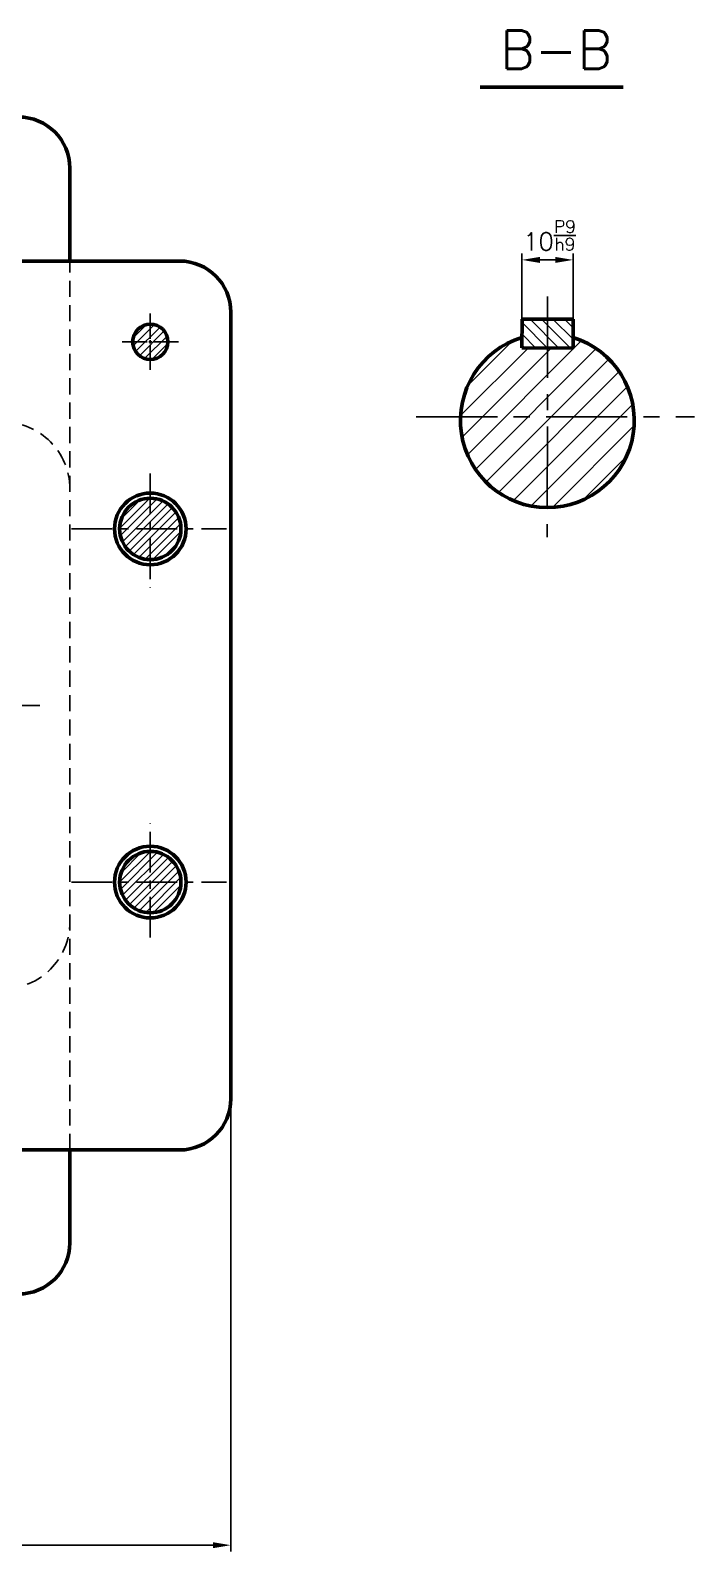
# Model space of a CAD drawing. Header units: millimetres. Extents: x -71 to 1456, y 37 to 827.
# Drawn here: x 435.1 to 565, y 36.8 to 334.1 of the extents above; entities that cross this region are included whole.
import ezdxf

# ---------------------------------------------------------------- set-up
doc = ezdxf.new("R2010")
doc.units = ezdxf.units.MM
doc.header["$LTSCALE"] = 0.5
doc.header["$PDMODE"] = 33
doc.header["$PDSIZE"] = 1
for name, pattern in [('CENTER', [50.8, 31.75, -6.35, 6.35, -6.35]), ('CENTER2', [1.125, 0.75, -0.125, 0.125, -0.125]), ('HIDDEN', [9.525, 6.35, -3.175])]:
    doc.linetypes.add(name, pattern=pattern)
doc.layers.add('BOL', color=7, linetype='Continuous', lineweight=50)
for name, color, linetype in [('CEN', 1, 'CENTER'), ('DIM', 124, 'Continuous'), ('HAT', 3, 'Continuous'), ('HID', 4, 'HIDDEN'), ('SYM', 11, 'Continuous')]:
    doc.layers.add(name, color=color, linetype=linetype)
doc.styles.add('DIM', font='simplex.shx')
doc.dimstyles.new('ISO', dxfattribs={"dimscale": 0, "dimtxt": 3.5, "dimasz": 3.5, "dimexe": 1.25, "dimexo": 0, "dimgap": 1, "dimtad": 1, "dimtoh": 1, "dimtxsty": 'DIM', "dimcen": 2.5, "dimadec": 0, "dimazin": 0, "dimtfac": 1, "dimtmove": 0, "dimatfit": 3, "dimfxl": 1, "dimarcsym": 0})
pattern_1 = [(45, (-280.3363, -145.6389), (-0.7857724, 0.7857724), [])]

# ---------------------------------------------------------------- blocks, each defined once
blk = doc.blocks.new('*U9')
at = {"layer": 'CEN', "color": 0, "linetype": 'CENTER2', "ltscale": 15, "transparency": 16777216}
for p, q in [((0, 0.6), (0, 5.5)), ((-5.5, 0), (-0.6, 0)), ((0.6, 0), (5.5, 0)), ((0, -5.5), (0, -0.6))]:
    blk.add_line(p, q, dxfattribs=at)
at = {"layer": 'CEN', "color": 0, "linetype": 'Continuous', "ltscale": 15, "transparency": 16777216}
for p, q in [((-0.3, 0), (0.3, 0)), ((0, -0.3), (0, 0.3))]:
    blk.add_line(p, q, dxfattribs=at)
blk = doc.blocks.new('*D15')
at = {"layer": 'Defpoints', "color": 0, "transparency": 16777216}
for p in [(541.24, 289.23), (531.24, 277.64), (541.24, 277.66)]:
    blk.add_point(p, dxfattribs=at)
at = {"layer": 'DIM', "color": 0, "lineweight": -2, "transparency": 16777216}
for p, q in [((531.24, 277.64), (531.24, 290.48)), ((534.74, 289.23), (537.74, 289.23)), ((541.24, 277.66), (541.24, 290.48))]:
    blk.add_line(p, q, dxfattribs=at)
at = {"layer": 'DIM', "color": 0, "transparency": 16777216}
for points in [[(534.74, 289.81), (534.74, 288.64), (531.24, 289.23)], [(537.74, 289.81), (537.74, 288.64), (541.24, 289.23)]]:
    blk.add_solid(points, dxfattribs=at)
at = {"layer": 'DIM', "color": 0, "transparency": 16777216, "insert": (536.64, 294.02), "char_height": 3.5, "attachment_point": 5, "style": 'DIM'}
blk.add_mtext('10{\\H0.7x;\\SP9/h9;}', dxfattribs=at)
blk = doc.blocks.new('*D28')
at = {"layer": 'Defpoints', "color": 0, "transparency": 16777216}
for p in [(-36.72, 125.3), (474.28, 125.3), (474.28, 38.07)]:
    blk.add_point(p, dxfattribs=at)
at = {"layer": 'DIM', "color": 0, "lineweight": -2, "transparency": 16777216}
for p, q in [((-36.72, 125.3), (-36.72, 36.82)), ((474.28, 125.3), (474.28, 36.82)), ((-33.22, 38.07), (470.78, 38.07))]:
    blk.add_line(p, q, dxfattribs=at)
at = {"layer": 'DIM', "color": 0, "transparency": 16777216}
for points in [[(-33.22, 38.65), (-33.22, 37.48), (-36.72, 38.07)], [(470.78, 38.65), (470.78, 37.48), (474.28, 38.07)]]:
    blk.add_solid(points, dxfattribs=at)
at = {"layer": 'DIM', "color": 0, "transparency": 16777216, "insert": (203.78, 40.82), "char_height": 3.5, "attachment_point": 5, "style": 'DIM'}
blk.add_mtext('511', dxfattribs=at)

msp = doc.modelspace()

# ---------------------------------------------------------------- hatches: boundary and pattern name
at = {"layer": 'HAT'}
h = msp.add_hatch(dxfattribs=at)
h.set_pattern_fill('LINE', color=256, scale=0.35, angle=45)
h.set_pattern_definition(pattern_1)
edge = h.paths.add_edge_path()
edge.add_arc((458.529, 273.225), 3.45, 0, 360)
edge = h.paths.add_edge_path()
edge.add_arc((-21.211, 131.082), 3.45, 0, 360)
h = msp.add_hatch(dxfattribs=at)
h.set_pattern_fill('LINE', color=256, scale=0.5, angle=135)
h.paths.add_polyline_path([(536.247, 277.649), (531.254, 277.64), (531.243, 272.016), (536.239, 272.006)])
h.paths.add_polyline_path([(541.232, 277.658), (536.247, 277.649), (536.239, 272.006), (541.243, 271.997)])
h = msp.add_hatch(dxfattribs=at)
h.set_pattern_fill('LINE', color=256, angle=45)
h.paths.add_polyline_path([(536.239, 272.006), (531.243, 272.016), (531.247, 274.085, 0.8610779), (536.193, 240.828)])
h.paths.add_polyline_path([(541.239, 274.069), (541.243, 271.997), (536.239, 272.006), (536.193, 240.828, 0.8608503)])
h = msp.add_hatch(dxfattribs=at)
h.set_pattern_fill('LINE', color=256, scale=0.35, angle=45)
h.set_pattern_definition(pattern_1)
edge = h.paths.add_edge_path()
edge.add_arc((458.529, 236.656), 6, 0, 360)
edge = h.paths.add_edge_path()
edge.add_arc((458.529, 167.65), 6, 0, 360)
edge = h.paths.add_edge_path()
edge.add_arc((-20.971, 236.656), 6, 0, 360)
edge = h.paths.add_edge_path()
edge.add_arc((-20.971, 167.664), 6, 0, 360)

# ---------------------------------------------------------------- linework, layer by layer
at = {"layer": 'BOL'}
for p, q in [((442.779, 289.003), (442.779, 307.153)), ((442.779, 289.003), (442.779, 296.603)), ((464.279, 289.003), (350.279, 289.003)), ((474.279, 125.303), (474.279, 279.003)), ((531.243, 277.64), (541.243, 277.658)), ((531.254, 277.64), (531.243, 272.016)), ((541.232, 277.658), (541.243, 271.997)), ((531.243, 272.016), (541.243, 271.997)), ((464.279, 115.303), (350.279, 115.303)), ((442.779, 115.303), (442.779, 97.153))]:
    msp.add_line(p, q, dxfattribs=at)
for centre, radius in [((458.529, 273.225), 3.45), ((458.529, 236.656), 7), ((458.529, 236.656), 6), ((458.529, 167.65), 7), ((458.529, 167.65), 6)]:
    msp.add_circle(centre, radius, dxfattribs=at)
for centre, radius, start, end in [((432.779, 307.153), 10, 0, 90), ((464.279, 279.003), 10, 0, 90), ((536.216, 257.828), 17, 106.99707, 72.7878), ((464.279, 125.303), 10, 270, 0), ((432.779, 97.153), 10, 270, 0)]:
    msp.add_arc(centre, radius, start, end, dxfattribs=at)
at = {"layer": 'CEN'}
for p, q in [((536.254, 282.063), (536.184, 235.036)), ((510.548, 258.549), (565.018, 258.549))]:
    msp.add_line(p, q, dxfattribs=at)
at = {"layer": 'CEN', "ltscale": 0.5}
for p, q in [((458.529, 247.481), (458.529, 225.231)), ((443.129, 236.656), (473.448, 236.656)), ((417.761, 202.153), (436.927, 202.153)), ((458.529, 156.826), (458.529, 179.076)), ((443.129, 167.65), (473.448, 167.65))]:
    msp.add_line(p, q, dxfattribs=at)
at = {"layer": 'HID'}
msp.add_line((442.779, 115.303), (442.779, 289.003), dxfattribs=at)
for centre, start, end in [((429.779, 244.503), 0, 90), ((429.779, 159.803), 270, 0)]:
    msp.add_arc(centre, 13, start, end, dxfattribs=at)
at = {"layer": 'SYM', "lineweight": 50}
msp.add_line((523.067, 322.984), (551.044, 322.984), dxfattribs=at)

# ---------------------------------------------------------------- block references
at = {"layer": 'CEN', "linetype": 'CENTER2', "ltscale": 15}
msp.add_blockref('*U9', (458.529, 273.225), dxfattribs=at)

# ---------------------------------------------------------------- texts
at = {"layer": 'SYM', "insert": (526.992, 334.073), "char_height": 7.5, "attachment_point": 1, "style": 'DIM'}
msp.add_mtext_dynamic_manual_height_columns('B-B', width=44.41289, gutter_width=18.75, heights=[0], dxfattribs=at)

# ---------------------------------------------------------------- dimensions: what is measured, and where the dimension line sits
at = {"layer": 'DIM'}
dim = msp.add_linear_dim(base=(541.243, 289.225), p1=(531.244, 277.64), p2=(541.243, 277.658), text='<>{\\H0.7x;\\SP9/h9;}', dimstyle='ISO', override={"dimscale": 1, "dimtmove": 2}, dxfattribs=at)
dim.commit()
dim.dimension.update_dxf_attribs({"geometry": '*D15', "text_midpoint": (536.637, 294.023), "dimtype": 160})
dim = msp.add_linear_dim(base=(474.279, 38.067), p1=(-36.721, 125.303), p2=(474.279, 125.303), dimstyle='ISO', override={"dimscale": 1}, dxfattribs=at)
dim.commit()
dim.dimension.update_dxf_attribs({"geometry": '*D28', "text_midpoint": (203.777, 38.067), "dimtype": 160})

doc.saveas('drawing.dxf')
